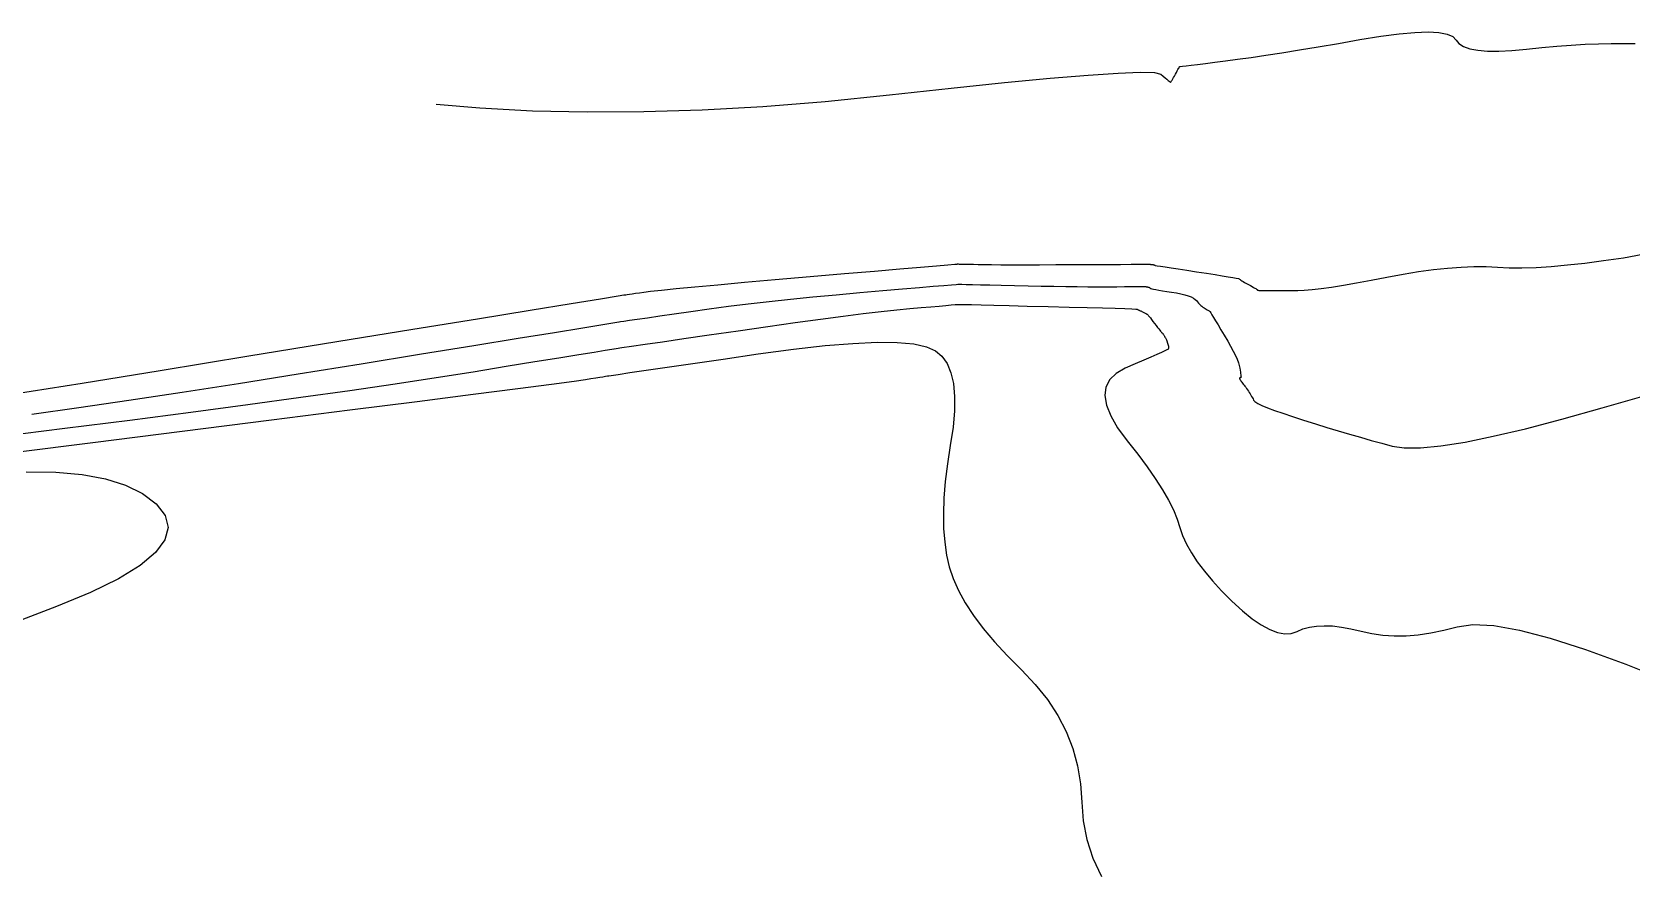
# Model space of a CAD drawing. Header units: metres. Extents: x 729358 to 732680, y 1423022 to 1426117.
# Drawn here: x 730911.2 to 730966.7, y 1425722.6 to 1425751.8 of the extents above; entities that cross this region are included whole.
import ezdxf

# ---------------------------------------------------------------- set-up
doc = ezdxf.new("R2010")
doc.units = ezdxf.units.M
doc.header["$MEASUREMENT"] = 0
doc.layers.add('CONTOUR', color=59, linetype='Continuous')
doc.layers.add('INDEX-CON', color=252, linetype='Continuous')

# ---------------------------------------------------------------- blocks, each defined once
blk = doc.blocks.new('ct 50 rai')
at = {"layer": 'CONTOUR', "flags": 128}
for points in [[(-91.393, -41.86), (-88.712, -41.522), (-85.618, -41.133), (-82.513, -40.741), (-79.794, -40.397), (-77.462, -40.101), (-75.518, -39.853), (-73.961, -39.652), (-72.792, -39.5), (-72.009, -39.395), (-71.614, -39.338), (-71.425, -39.308), (-71.261, -39.281), (-71.122, -39.258), (-71.008, -39.24), (-70.92, -39.225), (-70.857, -39.215), (-70.818, -39.209), (-70.805, -39.207), (-70.805, -39.207), (-70.804, -39.207), (-70.804, -39.207), (-70.804, -39.206), (-70.803, -39.206), (-70.803, -39.206), (-70.803, -39.206), (-70.802, -39.206), (-70.721, -39.195), (-70.478, -39.159), (-70.074, -39.1), (-69.507, -39.017), (-68.779, -38.911), (-67.889, -38.782), (-66.837, -38.628), (-65.623, -38.451), (-64.394, -38.284), (-63.297, -38.161), (-62.33, -38.082), (-61.495, -38.046), (-60.791, -38.053), (-60.218, -38.105), (-59.776, -38.2), (-59.465, -38.339), (-59.243, -38.531), (-59.065, -38.786), (-58.933, -39.103), (-58.846, -39.482), (-58.805, -39.924), (-58.808, -40.429), (-58.857, -40.996), (-58.951, -41.625), (-59.053, -42.269), (-59.127, -42.88), (-59.174, -43.458), (-59.192, -44.002), (-59.183, -44.513), (-59.145, -44.991), (-59.079, -45.435), (-58.986, -45.846), (-58.853, -46.247), (-58.668, -46.662), (-58.433, -47.089), (-58.146, -47.529), (-57.808, -47.982), (-57.418, -48.449), (-56.978, -48.928), (-56.486, -49.42), (-56.001, -49.929), (-55.579, -50.456), (-55.221, -51.003), (-54.927, -51.568), (-54.697, -52.153), (-54.531, -52.756), (-54.428, -53.379), (-54.39, -54.02), (-54.342, -54.67), (-54.212, -55.318), (-54, -55.963), (-53.705, -56.605)], [(-90.837, -40.544), (-89.208, -40.313), (-87.468, -40.058), (-85.618, -39.778), (-83.657, -39.474), (-81.586, -39.146), (-79.404, -38.794), (-77.307, -38.452), (-75.489, -38.156), (-73.951, -37.905), (-72.692, -37.7), (-71.713, -37.541), (-71.014, -37.427), (-70.594, -37.358), (-70.454, -37.336), (-70.454, -37.336), (-70.453, -37.335), (-70.452, -37.335), (-70.451, -37.335), (-70.45, -37.335), (-70.448, -37.335), (-70.446, -37.335), (-70.444, -37.334), (-70.403, -37.328), (-70.284, -37.311), (-70.089, -37.283), (-69.816, -37.243), (-69.466, -37.192), (-69.039, -37.13), (-68.534, -37.056), (-67.953, -36.971), (-67.318, -36.882), (-66.655, -36.795), (-65.965, -36.71), (-65.245, -36.627), (-64.498, -36.547), (-63.723, -36.469), (-62.919, -36.393), (-62.087, -36.319), (-61.294, -36.251), (-60.606, -36.192), (-60.024, -36.142), (-59.547, -36.101), (-59.176, -36.069), (-58.91, -36.046), (-58.75, -36.033), (-58.695, -36.028), (-58.693, -36.028), (-58.69, -36.028), (-58.688, -36.028), (-58.686, -36.027), (-58.683, -36.027), (-58.681, -36.027), (-58.678, -36.027), (-58.675, -36.027), (-58.642, -36.028), (-58.549, -36.03), (-58.396, -36.033), (-58.182, -36.038), (-57.909, -36.045), (-57.575, -36.053), (-57.181, -36.063), (-56.727, -36.074), (-56.252, -36.085), (-55.797, -36.094), (-55.362, -36.102), (-54.947, -36.108), (-54.551, -36.112), (-54.175, -36.115), (-53.819, -36.116), (-53.482, -36.115), (-53.176, -36.114), (-52.91, -36.113), (-52.685, -36.112), (-52.5, -36.111), (-52.356, -36.11), (-52.253, -36.11), (-52.19, -36.11), (-52.168, -36.11), (-52.166, -36.11), (-52.164, -36.111), (-52.161, -36.111), (-52.157, -36.112), (-52.153, -36.113), (-52.148, -36.115), (-52.143, -36.116), (-52.137, -36.118), (-52.131, -36.119), (-52.125, -36.121), (-52.119, -36.122), (-52.113, -36.123), (-52.106, -36.125), (-52.1, -36.125), (-52.093, -36.126), (-52.087, -36.127), (-52.08, -36.127), (-52.074, -36.129), (-52.068, -36.13), (-52.062, -36.132), (-52.056, -36.134), (-52.051, -36.137), (-52.045, -36.139), (-52.04, -36.143), (-52.035, -36.146), (-52.03, -36.15), (-52.026, -36.154), (-52.022, -36.158), (-52.017, -36.162), (-52.014, -36.166), (-52.01, -36.171), (-52.006, -36.175), (-51.992, -36.181), (-51.955, -36.19), (-51.897, -36.202), (-51.816, -36.216), (-51.713, -36.234), (-51.588, -36.254), (-51.441, -36.277), (-51.271, -36.303), (-51.1, -36.331), (-50.946, -36.362), (-50.811, -36.396), (-50.694, -36.431), (-50.595, -36.47), (-50.514, -36.511), (-50.452, -36.554), (-50.407, -36.6), (-50.371, -36.645), (-50.335, -36.687), (-50.298, -36.726), (-50.26, -36.763), (-50.223, -36.796), (-50.184, -36.826), (-50.145, -36.852), (-50.106, -36.876), (-50.069, -36.897), (-50.036, -36.915), (-50.009, -36.931), (-49.986, -36.944), (-49.968, -36.955), (-49.955, -36.963), (-49.946, -36.969), (-49.943, -36.972), (-49.934, -36.986), (-49.91, -37.026), (-49.87, -37.092), (-49.815, -37.183), (-49.744, -37.3), (-49.659, -37.443), (-49.557, -37.611), (-49.441, -37.804), (-49.323, -38.003), (-49.22, -38.185), (-49.132, -38.351), (-49.057, -38.502), (-48.997, -38.636), (-48.951, -38.754), (-48.919, -38.856), (-48.902, -38.942), (-48.892, -39.016), (-48.884, -39.079), (-48.876, -39.133), (-48.87, -39.177), (-48.866, -39.211), (-48.863, -39.236), (-48.86, -39.251), (-48.86, -39.256), (-48.86, -39.256), (-48.859, -39.257), (-48.859, -39.257), (-48.859, -39.257), (-48.859, -39.257), (-48.859, -39.258), (-48.859, -39.258), (-48.859, -39.258), (-48.859, -39.258), (-48.859, -39.259), (-48.859, -39.259), (-48.859, -39.259), (-48.859, -39.259), (-48.859, -39.26), (-48.859, -39.26), (-48.859, -39.26), (-48.859, -39.26), (-48.859, -39.26), (-48.859, -39.261), (-48.859, -39.261), (-48.859, -39.261), (-48.859, -39.261), (-48.86, -39.261), (-48.86, -39.261), (-48.86, -39.262), (-48.862, -39.263), (-48.865, -39.264), (-48.87, -39.266), (-48.875, -39.268), (-48.882, -39.271), (-48.89, -39.275), (-48.899, -39.279), (-48.907, -39.284), (-48.911, -39.293), (-48.911, -39.304), (-48.907, -39.318), (-48.899, -39.335), (-48.887, -39.355), (-48.871, -39.377), (-48.852, -39.403), (-48.829, -39.431), (-48.806, -39.461), (-48.781, -39.495), (-48.754, -39.53), (-48.727, -39.568), (-48.698, -39.609), (-48.668, -39.652), (-48.636, -39.698), (-48.605, -39.744), (-48.574, -39.791), (-48.546, -39.836), (-48.518, -39.882), (-48.492, -39.927), (-48.467, -39.971), (-48.444, -40.015), (-48.422, -40.059), (-48.376, -40.107), (-48.281, -40.167), (-48.138, -40.237), (-47.946, -40.318), (-47.704, -40.411), (-47.414, -40.513), (-47.076, -40.627), (-46.688, -40.751), (-46.279, -40.879), (-45.878, -41.003), (-45.483, -41.122), (-45.096, -41.236), (-44.716, -41.346), (-44.342, -41.452), (-43.976, -41.554), (-43.617, -41.651), (-43.192, -41.713), (-42.628, -41.71), (-41.925, -41.642), (-41.084, -41.509), (-40.103, -41.31), (-38.984, -41.047), (-37.726, -40.718), (-36.329, -40.324), (-34.949, -39.923)]]:
    blk.add_lwpolyline(points, dxfattribs=at)
at = {"layer": 'CONTOUR'}
blk.add_lwpolyline([(-76.793, -29.777), (-75.283, -29.906), (-73.455, -30.003), (-71.558, -30.046), (-69.594, -30.035), (-67.562, -29.97), (-65.462, -29.851), (-63.295, -29.678), (-61.059, -29.452), (-58.926, -29.219), (-57.067, -29.026), (-55.48, -28.875), (-54.167, -28.765), (-53.127, -28.695), (-52.36, -28.666), (-51.866, -28.678), (-51.645, -28.731), (-51.566, -28.8), (-51.497, -28.859), (-51.438, -28.909), (-51.39, -28.949), (-51.351, -28.98), (-51.323, -29.001), (-51.304, -29.012), (-51.296, -29.014), (-51.291, -29.007), (-51.281, -28.993), (-51.268, -28.97), (-51.25, -28.94), (-51.228, -28.901), (-51.202, -28.855), (-51.172, -28.801), (-51.138, -28.738), (-51.104, -28.676), (-51.074, -28.623), (-51.049, -28.577), (-51.029, -28.54), (-51.013, -28.511), (-51.002, -28.49), (-50.995, -28.478), (-50.992, -28.473), (-50.967, -28.47), (-50.893, -28.461), (-50.768, -28.445), (-50.594, -28.423), (-50.37, -28.395), (-50.097, -28.361), (-49.773, -28.32), (-49.4, -28.273), (-48.979, -28.218), (-48.512, -28.152), (-47.998, -28.076), (-47.439, -27.989), (-46.833, -27.891), (-46.18, -27.783), (-45.481, -27.664), (-44.737, -27.535), (-44.012, -27.417), (-43.375, -27.334), (-42.826, -27.284), (-42.364, -27.269), (-41.99, -27.287), (-41.703, -27.34), (-41.504, -27.427), (-41.392, -27.548), (-41.294, -27.673), (-41.137, -27.774), (-40.92, -27.85), (-40.644, -27.902), (-40.309, -27.929), (-39.915, -27.931), (-39.46, -27.908), (-38.947, -27.861), (-38.413, -27.807), (-37.897, -27.761), (-37.399, -27.724), (-36.919, -27.695), (-36.456, -27.676), (-36.012, -27.666), (-35.586, -27.664), (-35.178, -27.672)], dxfattribs=at)
at = {"layer": 'INDEX-CON'}
for points in [[(-91.034, -42.54), (-90.005, -42.551), (-89.087, -42.633), (-88.279, -42.784), (-87.582, -43.006), (-86.995, -43.298), (-86.517, -43.66), (-86.202, -44.063), (-86.101, -44.478), (-86.213, -44.906), (-86.538, -45.345), (-87.078, -45.797), (-87.83, -46.261), (-88.797, -46.737), (-89.977, -47.225), (-91.183, -47.688)], [(-91.872, -41.308), (-89.691, -41.033), (-87.434, -40.746), (-85.316, -40.471), (-83.335, -40.207), (-81.493, -39.955), (-79.79, -39.715), (-78.224, -39.487), (-76.797, -39.271), (-75.509, -39.066), (-74.366, -38.88), (-73.375, -38.718), (-72.536, -38.582), (-71.85, -38.47), (-71.317, -38.383), (-70.935, -38.321), (-70.706, -38.284), (-70.63, -38.271), (-70.629, -38.271), (-70.629, -38.271), (-70.628, -38.271), (-70.627, -38.271), (-70.627, -38.271), (-70.626, -38.271), (-70.624, -38.27), (-70.623, -38.27), (-70.555, -38.26), (-70.352, -38.231), (-70.015, -38.182), (-69.544, -38.113), (-68.939, -38.025), (-68.199, -37.917), (-67.325, -37.79), (-66.317, -37.643), (-65.284, -37.493), (-64.332, -37.359), (-63.463, -37.24), (-62.676, -37.137), (-61.972, -37.048), (-61.35, -36.975), (-60.811, -36.916), (-60.354, -36.873), (-59.964, -36.839), (-59.626, -36.81), (-59.339, -36.786), (-59.103, -36.766), (-58.919, -36.75), (-58.787, -36.739), (-58.706, -36.732), (-58.677, -36.729), (-58.674, -36.729), (-58.671, -36.729), (-58.668, -36.729), (-58.665, -36.729), (-58.663, -36.728), (-58.661, -36.728), (-58.659, -36.728), (-58.658, -36.728), (-58.608, -36.729), (-58.462, -36.733), (-58.219, -36.739), (-57.88, -36.747), (-57.444, -36.757), (-56.911, -36.77), (-56.282, -36.786), (-55.557, -36.803), (-54.831, -36.821), (-54.202, -36.837), (-53.67, -36.852), (-53.234, -36.864), (-52.895, -36.874), (-52.653, -36.883), (-52.507, -36.89), (-52.458, -36.894), (-52.456, -36.898), (-52.451, -36.903), (-52.445, -36.908), (-52.436, -36.913), (-52.425, -36.919), (-52.412, -36.926), (-52.396, -36.933), (-52.379, -36.94), (-52.36, -36.948), (-52.34, -36.957), (-52.32, -36.966), (-52.299, -36.976), (-52.278, -36.986), (-52.256, -36.998), (-52.234, -37.01), (-52.211, -37.022), (-52.189, -37.034), (-52.17, -37.045), (-52.153, -37.054), (-52.139, -37.061), (-52.127, -37.068), (-52.118, -37.072), (-52.112, -37.075), (-52.108, -37.077), (-52.102, -37.083), (-52.089, -37.098), (-52.069, -37.123), (-52.042, -37.158), (-52.008, -37.202), (-51.966, -37.255), (-51.918, -37.318), (-51.863, -37.391), (-51.807, -37.464), (-51.759, -37.528), (-51.717, -37.582), (-51.681, -37.627), (-51.653, -37.662), (-51.631, -37.688), (-51.616, -37.705), (-51.607, -37.713), (-51.602, -37.716), (-51.598, -37.718), (-51.593, -37.722), (-51.59, -37.725), (-51.586, -37.728), (-51.583, -37.731), (-51.58, -37.734), (-51.577, -37.738), (-51.574, -37.743), (-51.569, -37.751), (-51.562, -37.762), (-51.554, -37.776), (-51.543, -37.793), (-51.531, -37.812), (-51.517, -37.836), (-51.501, -37.862), (-51.486, -37.888), (-51.472, -37.912), (-51.46, -37.934), (-51.45, -37.955), (-51.442, -37.972), (-51.436, -37.988), (-51.432, -38.002), (-51.43, -38.013), (-51.428, -38.024), (-51.426, -38.034), (-51.424, -38.045), (-51.421, -38.055), (-51.417, -38.066), (-51.414, -38.077), (-51.41, -38.088), (-51.405, -38.098), (-51.401, -38.109), (-51.397, -38.12), (-51.393, -38.13), (-51.389, -38.141), (-51.387, -38.151), (-51.384, -38.161), (-51.382, -38.171), (-51.38, -38.181), (-51.379, -38.191), (-51.378, -38.2), (-51.377, -38.209), (-51.377, -38.218), (-51.377, -38.227), (-51.378, -38.235), (-51.379, -38.243), (-51.38, -38.25), (-51.382, -38.257), (-51.384, -38.264), (-51.386, -38.27), (-51.389, -38.276), (-51.392, -38.282), (-51.396, -38.287), (-51.4, -38.291), (-51.404, -38.296), (-51.431, -38.309), (-51.503, -38.342), (-51.62, -38.395), (-51.781, -38.466), (-51.988, -38.558), (-52.239, -38.668), (-52.536, -38.798), (-52.877, -38.947), (-53.194, -39.126), (-53.418, -39.343), (-53.549, -39.6), (-53.587, -39.896), (-53.532, -40.231), (-53.384, -40.605), (-53.143, -41.018), (-52.808, -41.47), (-52.447, -41.93), (-52.123, -42.366), (-51.837, -42.778), (-51.59, -43.166), (-51.38, -43.529), (-51.209, -43.869), (-51.076, -44.184), (-50.98, -44.476), (-50.886, -44.76), (-50.753, -45.055), (-50.584, -45.36), (-50.377, -45.675), (-50.133, -46), (-49.852, -46.336), (-49.533, -46.682), (-49.177, -47.038), (-48.814, -47.371), (-48.474, -47.646), (-48.156, -47.863), (-47.862, -48.023), (-47.59, -48.126), (-47.342, -48.171), (-47.116, -48.158), (-46.913, -48.088), (-46.711, -48.001), (-46.487, -47.939), (-46.242, -47.901), (-45.975, -47.888), (-45.686, -47.899), (-45.376, -47.935), (-45.045, -47.995), (-44.692, -48.08), (-44.321, -48.163), (-43.938, -48.216), (-43.541, -48.24), (-43.132, -48.235), (-42.709, -48.201), (-42.273, -48.137), (-41.824, -48.045), (-41.361, -47.923), (-40.808, -47.846), (-40.086, -47.886), (-39.195, -48.044), (-38.135, -48.32), (-36.906, -48.713), (-35.508, -49.225), (-33.941, -49.854)], [(-91.447, -39.841), (-89.09, -39.461), (-86.374, -39.022), (-83.299, -38.521), (-80.247, -38.024), (-77.603, -37.593), (-75.365, -37.229), (-73.534, -36.93), (-72.11, -36.698), (-71.093, -36.533), (-70.482, -36.433), (-70.279, -36.4), (-70.278, -36.4), (-70.278, -36.4), (-70.277, -36.4), (-70.275, -36.4), (-70.273, -36.399), (-70.271, -36.399), (-70.268, -36.399), (-70.264, -36.398), (-70.251, -36.396), (-70.217, -36.392), (-70.163, -36.384), (-70.088, -36.373), (-69.993, -36.359), (-69.878, -36.342), (-69.743, -36.323), (-69.588, -36.3), (-69.353, -36.27), (-68.979, -36.23), (-68.466, -36.179), (-67.815, -36.118), (-67.024, -36.046), (-66.095, -35.963), (-65.027, -35.869), (-63.82, -35.765), (-62.624, -35.662), (-61.587, -35.573), (-60.709, -35.498), (-59.991, -35.436), (-59.432, -35.389), (-59.033, -35.354), (-58.793, -35.334), (-58.712, -35.327), (-58.711, -35.327), (-58.71, -35.327), (-58.708, -35.327), (-58.706, -35.326), (-58.703, -35.326), (-58.7, -35.326), (-58.696, -35.326), (-58.692, -35.326), (-58.678, -35.326), (-58.642, -35.327), (-58.585, -35.328), (-58.507, -35.329), (-58.409, -35.332), (-58.289, -35.335), (-58.148, -35.338), (-57.986, -35.342), (-57.783, -35.346), (-57.52, -35.348), (-57.195, -35.35), (-56.809, -35.352), (-56.362, -35.352), (-55.854, -35.351), (-55.286, -35.349), (-54.656, -35.347), (-54.037, -35.344), (-53.5, -35.342), (-53.046, -35.34), (-52.674, -35.338), (-52.385, -35.337), (-52.178, -35.336), (-52.054, -35.336), (-52.012, -35.335), (-52.011, -35.336), (-52.01, -35.336), (-52.009, -35.336), (-52.007, -35.336), (-52.006, -35.337), (-52.004, -35.337), (-52.002, -35.338), (-52, -35.339), (-51.997, -35.339), (-51.992, -35.34), (-51.986, -35.341), (-51.979, -35.342), (-51.971, -35.343), (-51.961, -35.343), (-51.949, -35.344), (-51.937, -35.345), (-51.924, -35.346), (-51.913, -35.347), (-51.903, -35.349), (-51.895, -35.35), (-51.888, -35.351), (-51.882, -35.352), (-51.878, -35.354), (-51.875, -35.355), (-51.873, -35.356), (-51.871, -35.358), (-51.87, -35.359), (-51.868, -35.361), (-51.866, -35.363), (-51.865, -35.364), (-51.863, -35.366), (-51.862, -35.368), (-51.838, -35.373), (-51.769, -35.385), (-51.654, -35.403), (-51.494, -35.428), (-51.289, -35.46), (-51.038, -35.498), (-50.742, -35.543), (-50.401, -35.595), (-50.06, -35.647), (-49.763, -35.693), (-49.511, -35.733), (-49.304, -35.767), (-49.142, -35.795), (-49.024, -35.817), (-48.952, -35.833), (-48.924, -35.844), (-48.914, -35.853), (-48.895, -35.867), (-48.868, -35.885), (-48.833, -35.908), (-48.789, -35.934), (-48.736, -35.965), (-48.675, -36), (-48.605, -36.039), (-48.535, -36.078), (-48.475, -36.112), (-48.424, -36.141), (-48.383, -36.164), (-48.35, -36.182), (-48.327, -36.195), (-48.313, -36.203), (-48.308, -36.206), (-48.308, -36.206), (-48.307, -36.207), (-48.306, -36.209), (-48.305, -36.212), (-48.303, -36.215), (-48.3, -36.219), (-48.297, -36.224), (-48.294, -36.23), (-48.286, -36.235), (-48.269, -36.24), (-48.244, -36.244), (-48.21, -36.247), (-48.167, -36.249), (-48.115, -36.25), (-48.055, -36.251), (-47.986, -36.251), (-47.904, -36.25), (-47.807, -36.249), (-47.694, -36.248), (-47.565, -36.248), (-47.42, -36.247), (-47.259, -36.246), (-47.083, -36.246), (-46.89, -36.245), (-46.667, -36.237), (-46.396, -36.215), (-46.079, -36.179), (-45.716, -36.128), (-45.305, -36.063), (-44.848, -35.984), (-44.345, -35.891), (-43.794, -35.784), (-43.232, -35.678), (-42.694, -35.591), (-42.179, -35.521), (-41.688, -35.468), (-41.22, -35.434), (-40.776, -35.418), (-40.356, -35.419), (-39.959, -35.438), (-39.553, -35.457), (-39.107, -35.459), (-38.621, -35.444), (-38.095, -35.411), (-37.528, -35.361), (-36.921, -35.294), (-36.273, -35.209), (-35.585, -35.107), (-34.912, -34.987)]]:
    blk.add_lwpolyline(points, dxfattribs=at)

msp = doc.modelspace()

# ---------------------------------------------------------------- block references
msp.add_blockref('ct 50 rai', (731002.018, 1425779.034, 78))

doc.saveas('drawing.dxf')
